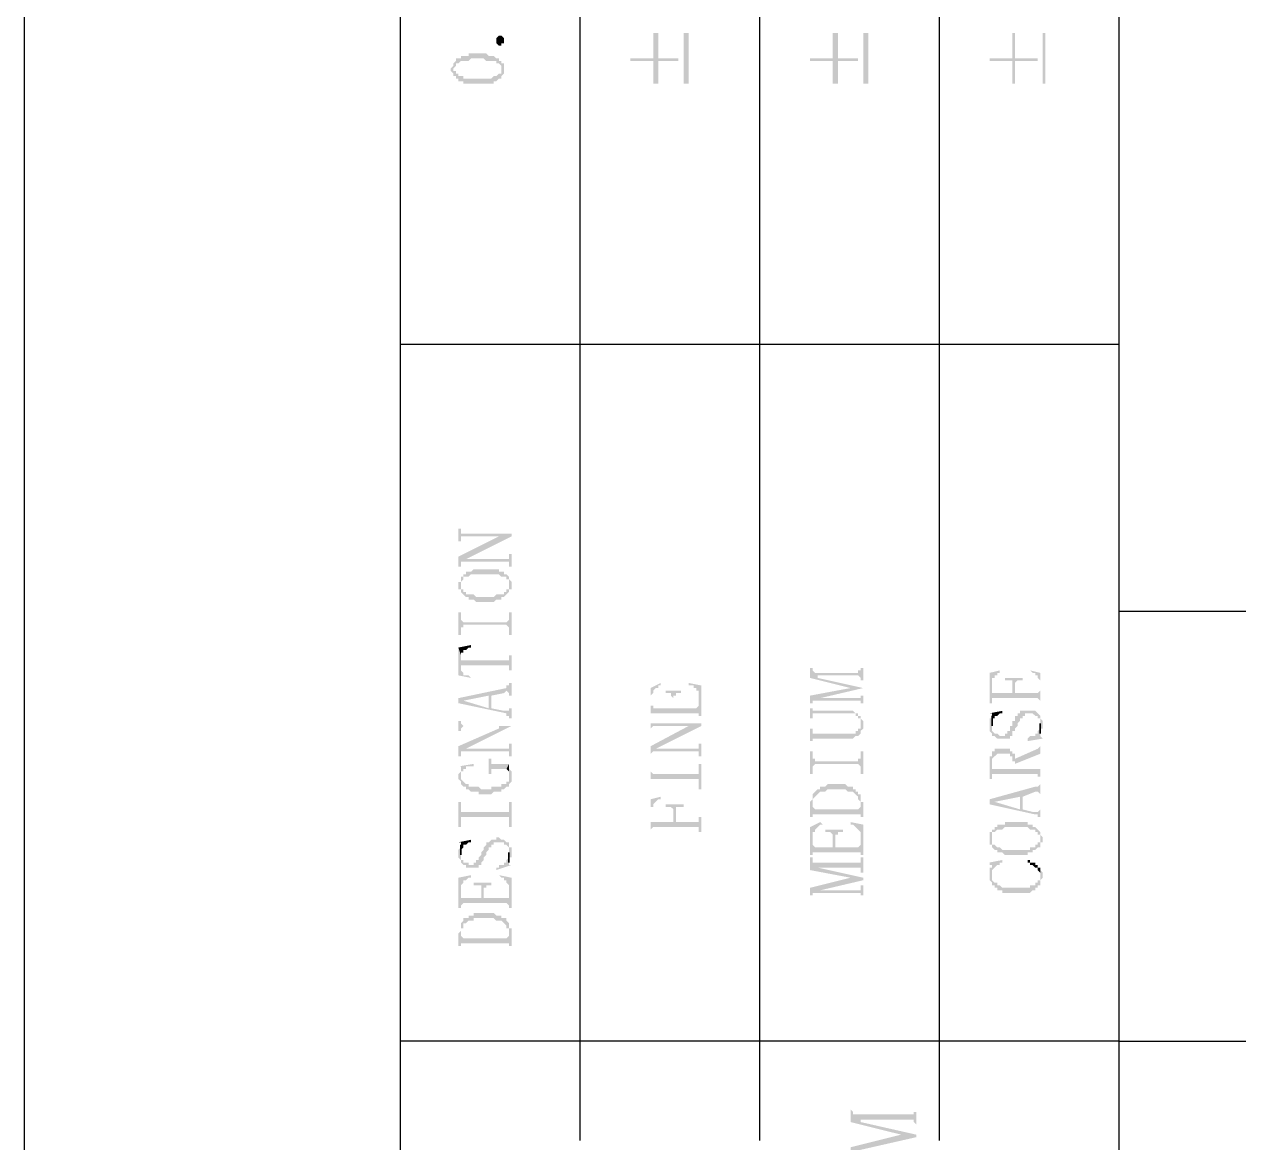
# Model space of a CAD drawing. Header units: millimetres. Extents: x 7018 to 13530, y 4187 to 5692.
# Drawn here: x 9367.76 to 9389.43, y 4550.47 to 4570.43 of the extents above; entities that cross this region are included whole.
import ezdxf

# ---------------------------------------------------------------- set-up
doc = ezdxf.new("R2010")
doc.units = ezdxf.units.MM

msp = doc.modelspace()

# ---------------------------------------------------------------- hatches: boundary and pattern name
at = {"transparency": 33554559}
for points in [[(9376.32, 4570.14), (9376.32, 4570.095), (9376.275, 4570.095), (9376.275, 4570.05), (9376.229, 4570.05), (9376.184, 4570.095), (9376.184, 4570.14), (9376.184, 4570.185), (9376.184, 4570.185), (9376.229, 4570.231), (9376.275, 4570.231), (9376.32, 4570.185), (9376.32, 4570.14)], [(9378.576, 4569.824), (9378.576, 4569.779), (9378.983, 4569.779), (9378.983, 4569.373), (9379.073, 4569.373), (9379.073, 4569.779), (9379.434, 4569.779), (9379.434, 4569.824), (9379.073, 4569.824), (9379.073, 4570.276), (9378.983, 4570.276), (9378.983, 4569.824)], [(9379.614, 4569.373), (9379.614, 4570.276), (9379.524, 4570.276), (9379.524, 4569.373)], [(9381.781, 4569.824), (9381.781, 4569.779), (9382.187, 4569.779), (9382.187, 4569.373), (9382.277, 4569.373), (9382.277, 4569.779), (9382.638, 4569.779), (9382.638, 4569.824), (9382.277, 4569.824), (9382.277, 4570.276), (9382.187, 4570.276), (9382.187, 4569.824)], [(9382.819, 4569.373), (9382.819, 4570.276), (9382.729, 4570.276), (9382.729, 4569.373)], [(9384.985, 4569.824), (9384.985, 4569.779), (9385.391, 4569.779), (9385.391, 4569.373), (9385.436, 4569.373), (9385.436, 4569.779), (9385.843, 4569.779), (9385.843, 4569.824), (9385.436, 4569.824), (9385.436, 4570.276), (9385.391, 4570.276), (9385.391, 4569.824)], [(9385.978, 4569.373), (9385.978, 4570.276), (9385.933, 4570.276), (9385.933, 4569.373)], [(9375.372, 4569.644), (9375.372, 4569.599), (9375.417, 4569.554), (9375.417, 4569.508), (9375.417, 4569.644), (9375.417, 4569.644), (9375.462, 4569.689), (9375.462, 4569.734), (9375.507, 4569.734), (9375.553, 4569.779), (9375.688, 4569.779), (9375.733, 4569.824), (9375.959, 4569.824), (9376.004, 4569.779), (9376.184, 4569.779), (9376.184, 4569.734), (9376.229, 4569.734), (9376.275, 4569.689), (9376.275, 4569.644), (9376.275, 4569.779), (9376.229, 4569.779), (9376.229, 4569.824), (9376.184, 4569.824), (9376.139, 4569.869), (9376.049, 4569.869), (9376.004, 4569.915), (9375.688, 4569.915), (9375.688, 4569.869), (9375.553, 4569.869), (9375.553, 4569.824), (9375.462, 4569.824), (9375.462, 4569.779), (9375.462, 4569.779), (9375.417, 4569.734), (9375.417, 4569.689), (9375.417, 4569.689)], [(9375.417, 4569.508), (9375.462, 4569.508), (9375.462, 4569.463), (9375.507, 4569.463), (9375.507, 4569.418), (9375.598, 4569.418), (9375.598, 4569.373), (9376.139, 4569.373), (9376.139, 4569.418), (9376.184, 4569.418), (9376.229, 4569.463), (9376.275, 4569.463), (9376.275, 4569.508), (9376.275, 4569.508), (9376.32, 4569.554), (9376.32, 4569.599), (9376.32, 4569.644), (9376.32, 4569.689), (9376.32, 4569.734), (9376.275, 4569.734), (9376.275, 4569.599), (9376.275, 4569.554), (9376.229, 4569.554), (9376.184, 4569.508), (9376.139, 4569.508), (9376.094, 4569.463), (9375.598, 4569.463), (9375.598, 4569.508), (9375.507, 4569.508), (9375.507, 4569.554), (9375.462, 4569.554), (9375.462, 4569.599), (9375.417, 4569.599), (9375.417, 4569.644)], [(9375.507, 4561.43), (9375.507, 4561.204), (9375.553, 4561.204), (9375.553, 4561.294), (9376.455, 4561.294), (9376.455, 4561.339), (9375.553, 4561.339), (9375.553, 4561.43)], [(9375.507, 4560.933), (9375.507, 4560.753), (9375.553, 4560.753), (9375.553, 4560.843), (9375.598, 4560.843), (9375.643, 4560.888), (9376.455, 4561.294), (9376.229, 4561.294)], [(9375.598, 4560.843), (9376.41, 4560.843), (9376.41, 4560.753), (9376.455, 4560.753), (9376.455, 4560.978), (9376.41, 4560.978), (9376.41, 4560.933), (9376.41, 4560.888), (9375.643, 4560.888)], [(9375.553, 4560.527), (9375.553, 4560.437), (9375.553, 4560.482), (9375.553, 4560.482), (9375.598, 4560.527), (9375.598, 4560.572), (9375.688, 4560.572), (9375.733, 4560.617), (9376.229, 4560.617), (9376.275, 4560.572), (9376.365, 4560.572), (9376.365, 4560.527), (9376.41, 4560.527), (9376.41, 4560.482), (9376.41, 4560.437), (9376.41, 4560.572), (9376.41, 4560.572), (9376.365, 4560.617), (9376.32, 4560.617), (9376.32, 4560.662), (9376.229, 4560.662), (9376.229, 4560.708), (9375.778, 4560.708), (9375.733, 4560.662), (9375.643, 4560.662), (9375.643, 4560.617), (9375.598, 4560.617), (9375.598, 4560.572), (9375.553, 4560.572)], [(9375.507, 4560.437), (9375.507, 4560.392), (9375.507, 4560.347), (9375.553, 4560.347), (9375.553, 4560.301), (9375.553, 4560.301), (9375.598, 4560.256), (9375.598, 4560.256), (9375.643, 4560.211), (9375.688, 4560.211), (9375.688, 4560.166), (9375.778, 4560.166), (9375.823, 4560.121), (9376.139, 4560.121), (9376.184, 4560.166), (9376.275, 4560.166), (9376.275, 4560.211), (9376.32, 4560.211), (9376.365, 4560.256), (9376.365, 4560.256), (9376.41, 4560.301), (9376.41, 4560.347), (9376.455, 4560.347), (9376.455, 4560.392), (9376.455, 4560.437), (9376.455, 4560.482), (9376.455, 4560.482), (9376.41, 4560.527), (9376.41, 4560.437), (9376.41, 4560.392), (9376.41, 4560.347), (9376.365, 4560.347), (9376.365, 4560.301), (9376.32, 4560.301), (9376.32, 4560.256), (9376.184, 4560.256), (9376.139, 4560.211), (9375.823, 4560.211), (9375.778, 4560.256), (9375.643, 4560.256), (9375.643, 4560.301), (9375.598, 4560.301), (9375.598, 4560.347), (9375.553, 4560.347), (9375.553, 4560.392), (9375.553, 4560.527), (9375.553, 4560.482), (9375.507, 4560.482)], [(9375.507, 4559.94), (9375.507, 4559.534), (9375.553, 4559.534), (9375.553, 4559.67), (9375.598, 4559.67), (9375.598, 4559.715), (9376.365, 4559.715), (9376.41, 4559.67), (9376.41, 4559.534), (9376.455, 4559.534), (9376.455, 4559.94), (9376.41, 4559.94), (9376.41, 4559.805), (9376.41, 4559.805), (9376.365, 4559.76), (9375.598, 4559.76), (9375.553, 4559.805), (9375.553, 4559.94)], [(9375.507, 4559.309), (9375.553, 4559.173), (9375.553, 4559.218), (9375.598, 4559.218), (9375.598, 4559.263), (9375.643, 4559.263), (9375.688, 4559.309), (9375.733, 4559.309), (9375.733, 4559.354)], [(9375.507, 4559.309), (9375.507, 4558.812), (9375.733, 4558.767), (9375.733, 4558.767), (9375.688, 4558.812), (9375.598, 4558.812), (9375.598, 4558.857), (9375.598, 4558.857), (9375.553, 4558.902), (9375.553, 4559.173)], [(9375.553, 4559.173), (9375.553, 4558.947), (9375.553, 4558.993), (9376.41, 4558.993), (9376.41, 4558.902), (9376.455, 4558.902), (9376.455, 4559.173), (9376.41, 4559.173), (9376.41, 4559.128), (9376.41, 4559.083), (9375.553, 4559.083), (9375.553, 4559.128)], [(9381.781, 4558.947), (9381.781, 4558.767), (9382.503, 4558.586), (9382.729, 4558.586), (9381.916, 4558.767), (9381.916, 4558.812), (9381.871, 4558.857), (9381.871, 4558.857), (9381.826, 4558.902), (9381.826, 4558.947), (9381.826, 4558.947)], [(9381.871, 4558.857), (9381.916, 4558.812), (9382.638, 4558.812), (9382.683, 4558.767), (9382.683, 4558.722), (9382.729, 4558.722), (9382.729, 4558.947), (9382.683, 4558.947), (9382.683, 4558.902), (9382.638, 4558.902), (9382.638, 4558.857)], [(9384.985, 4558.857), (9384.985, 4558.316), (9385.03, 4558.316), (9385.03, 4558.677), (9385.03, 4558.722), (9385.03, 4558.767), (9385.075, 4558.767), (9385.075, 4558.812), (9385.121, 4558.812), (9385.121, 4558.857), (9385.166, 4558.857), (9385.166, 4558.902)], [(9385.707, 4558.902), (9385.707, 4558.902), (9385.752, 4558.857), (9385.798, 4558.857), (9385.798, 4558.812), (9385.843, 4558.812), (9385.843, 4558.767), (9385.843, 4558.767), (9385.888, 4558.722), (9385.888, 4558.677), (9385.888, 4558.316), (9385.888, 4558.857)], [(9375.507, 4558.406), (9375.507, 4558.316), (9375.598, 4558.361), (9376.049, 4558.451), (9376.049, 4558.225), (9376.094, 4558.451), (9376.32, 4558.496), (9376.32, 4558.496), (9376.365, 4558.541), (9376.41, 4558.496), (9376.41, 4558.451), (9376.455, 4558.451), (9376.455, 4558.677), (9376.41, 4558.677), (9376.41, 4558.632), (9376.365, 4558.632), (9376.365, 4558.586)], [(9378.937, 4558.586), (9378.937, 4558.09), (9378.937, 4558.451), (9378.937, 4558.451), (9378.983, 4558.496), (9378.983, 4558.541), (9378.983, 4558.541), (9379.028, 4558.586), (9379.073, 4558.586), (9379.073, 4558.632), (9379.118, 4558.632), (9379.118, 4558.677)], [(9379.614, 4558.632), (9379.705, 4558.632), (9379.705, 4558.586), (9379.75, 4558.586), (9379.75, 4558.541), (9379.795, 4558.541), (9379.795, 4558.496), (9379.795, 4558.09), (9379.84, 4558.09), (9379.84, 4558.632), (9379.614, 4558.677)], [(9385.03, 4558.361), (9385.03, 4558.406), (9385.843, 4558.406), (9385.888, 4558.361), (9385.888, 4558.541), (9385.888, 4558.541), (9385.843, 4558.496), (9385.436, 4558.496), (9385.436, 4558.632), (9385.391, 4558.496), (9385.03, 4558.496), (9385.03, 4558.677)], [(9385.256, 4558.767), (9385.256, 4558.722), (9385.391, 4558.722), (9385.391, 4558.677), (9385.391, 4558.496), (9385.436, 4558.632), (9385.436, 4558.677), (9385.436, 4558.677), (9385.482, 4558.722), (9385.572, 4558.722), (9385.572, 4558.767)], [(9379.208, 4558.541), (9379.208, 4558.496), (9379.298, 4558.496), (9379.298, 4558.451), (9379.298, 4558.451), (9379.344, 4558.406), (9379.344, 4558.225), (9379.344, 4558.406), (9379.344, 4558.451), (9379.389, 4558.451), (9379.389, 4558.496), (9379.479, 4558.496), (9379.479, 4558.541)], [(9381.781, 4558.451), (9381.781, 4558.316), (9381.826, 4558.316), (9381.826, 4558.361), (9381.871, 4558.361), (9381.961, 4558.406), (9382.729, 4558.586), (9382.503, 4558.586)], [(9375.507, 4558.316), (9376.365, 4558.135), (9376.365, 4558.09), (9376.41, 4558.09), (9376.41, 4558.045), (9376.455, 4558.045), (9376.455, 4558.225), (9376.41, 4558.225), (9376.41, 4558.18), (9376.32, 4558.18), (9376.094, 4558.225), (9376.094, 4558.451), (9376.049, 4558.225), (9375.598, 4558.361), (9375.598, 4558.361)], [(9378.937, 4558.09), (9378.937, 4558.135), (9379.795, 4558.135), (9379.795, 4558.27), (9379.795, 4558.27), (9379.75, 4558.225), (9379.344, 4558.225), (9379.344, 4558.406), (9379.344, 4558.225), (9378.983, 4558.225), (9378.983, 4558.27), (9378.937, 4558.27), (9378.937, 4558.451)], [(9381.871, 4558.361), (9382.683, 4558.361), (9382.683, 4558.316), (9382.729, 4558.316), (9382.729, 4558.451), (9382.683, 4558.451), (9382.683, 4558.406), (9381.961, 4558.406)], [(9378.937, 4558.045), (9378.937, 4557.819), (9378.937, 4557.864), (9378.937, 4557.864), (9378.983, 4557.909), (9379.84, 4557.909), (9379.84, 4557.955), (9378.937, 4557.955)], [(9381.781, 4558.225), (9381.781, 4558.045), (9381.826, 4558.045), (9381.826, 4558.09), (9381.826, 4558.135), (9382.593, 4558.135), (9382.593, 4558.09), (9382.638, 4558.09), (9382.638, 4558.045), (9382.683, 4558.045), (9382.683, 4557.955), (9382.683, 4558.09), (9382.638, 4558.09), (9382.638, 4558.135), (9382.593, 4558.135), (9382.548, 4558.18), (9381.826, 4558.18), (9381.826, 4558.225), (9381.826, 4558.225)], [(9381.781, 4557.864), (9381.781, 4557.639), (9381.826, 4557.639), (9381.826, 4557.684), (9382.548, 4557.684), (9382.593, 4557.729), (9382.638, 4557.729), (9382.683, 4557.774), (9382.683, 4557.819), (9382.683, 4557.819), (9382.729, 4557.864), (9382.729, 4557.955), (9382.729, 4558), (9382.729, 4558), (9382.683, 4558.045), (9382.683, 4557.909), (9382.683, 4557.864), (9382.638, 4557.864), (9382.638, 4557.819), (9382.593, 4557.819), (9382.593, 4557.774), (9381.826, 4557.774), (9381.826, 4557.819), (9381.826, 4557.864)], [(9384.985, 4557.909), (9384.985, 4557.819), (9384.985, 4557.819), (9385.03, 4557.774), (9385.03, 4557.729), (9385.075, 4557.729), (9385.121, 4557.684), (9385.346, 4557.684), (9385.346, 4557.729), (9385.391, 4557.729), (9385.391, 4557.774), (9385.391, 4557.819), (9385.436, 4557.819), (9385.436, 4557.864), (9385.436, 4557.864), (9385.482, 4557.909), (9385.482, 4557.955), (9385.482, 4557.955), (9385.527, 4558), (9385.527, 4558.045), (9385.572, 4558.045), (9385.572, 4558.09), (9385.617, 4558.09), (9385.617, 4558.135), (9385.752, 4558.135), (9385.798, 4558.09), (9385.843, 4558.09), (9385.843, 4558.045), (9385.888, 4558.045), (9385.888, 4557.955), (9385.888, 4557.819), (9385.888, 4557.864), (9385.933, 4557.864), (9385.933, 4557.955), (9385.933, 4558), (9385.888, 4558.045), (9385.888, 4558.09), (9385.888, 4558.09), (9385.843, 4558.135), (9385.843, 4558.135), (9385.798, 4558.18), (9385.527, 4558.18), (9385.527, 4558.135), (9385.482, 4558.135), (9385.482, 4558.09), (9385.436, 4558.09), (9385.436, 4558), (9385.391, 4558), (9385.391, 4557.909), (9385.346, 4557.909), (9385.346, 4557.819), (9385.301, 4557.819), (9385.301, 4557.774), (9385.256, 4557.774), (9385.256, 4557.729), (9385.166, 4557.729), (9385.121, 4557.774), (9385.075, 4557.774), (9385.03, 4557.819), (9385.03, 4557.864), (9385.03, 4558.045), (9384.985, 4558.045), (9384.985, 4558), (9384.985, 4557.955)], [(9384.985, 4558.135), (9385.03, 4558.135), (9385.03, 4557.955), (9385.03, 4558.045), (9385.075, 4558.045), (9385.075, 4558.09), (9385.121, 4558.09), (9385.166, 4558.135), (9385.211, 4558.135), (9385.211, 4558.18)], [(9375.507, 4558), (9375.507, 4557.819), (9375.553, 4557.819), (9375.553, 4557.864), (9375.553, 4557.864), (9375.598, 4557.909), (9376.229, 4557.909), (9376.229, 4557.864), (9376.455, 4557.909), (9375.598, 4557.909), (9375.553, 4557.955), (9375.553, 4558)], [(9375.507, 4557.548), (9375.507, 4557.368), (9375.553, 4557.368), (9375.553, 4557.413), (9375.553, 4557.458), (9375.598, 4557.458), (9375.643, 4557.503), (9376.455, 4557.909), (9376.229, 4557.864)], [(9378.937, 4557.548), (9378.937, 4557.368), (9378.937, 4557.413), (9378.937, 4557.413), (9378.983, 4557.458), (9378.983, 4557.458), (9379.028, 4557.503), (9379.84, 4557.909), (9379.614, 4557.909)], [(9385.662, 4557.684), (9385.662, 4557.639), (9385.933, 4557.684), (9385.888, 4557.729), (9385.888, 4557.909), (9385.888, 4557.864), (9385.843, 4557.819), (9385.843, 4557.774), (9385.798, 4557.774), (9385.798, 4557.729), (9385.707, 4557.729)], [(9375.598, 4557.458), (9376.41, 4557.458), (9376.41, 4557.413), (9376.41, 4557.368), (9376.455, 4557.368), (9376.455, 4557.594), (9376.41, 4557.594), (9376.41, 4557.503), (9375.643, 4557.503)], [(9378.983, 4557.458), (9379.795, 4557.458), (9379.795, 4557.368), (9379.84, 4557.368), (9379.84, 4557.594), (9379.795, 4557.594), (9379.795, 4557.548), (9379.795, 4557.503), (9379.028, 4557.503)], [(9385.436, 4557.323), (9385.436, 4557.232), (9385.888, 4557.413), (9385.888, 4557.594), (9385.888, 4557.548), (9385.888, 4557.548), (9385.843, 4557.503), (9385.843, 4557.503)], [(9381.781, 4557.458), (9381.781, 4557.052), (9381.826, 4557.052), (9381.826, 4557.187), (9381.826, 4557.187), (9381.871, 4557.232), (9382.638, 4557.232), (9382.683, 4557.187), (9382.683, 4557.052), (9382.729, 4557.052), (9382.729, 4557.458), (9382.683, 4557.458), (9382.683, 4557.323), (9382.638, 4557.323), (9382.638, 4557.278), (9381.871, 4557.278), (9381.871, 4557.323), (9381.826, 4557.323), (9381.826, 4557.458)], [(9384.985, 4557.278), (9384.985, 4556.962), (9385.03, 4556.962), (9385.03, 4557.278), (9385.03, 4557.323), (9385.03, 4557.323), (9385.075, 4557.368), (9385.075, 4557.368), (9385.121, 4557.413), (9385.346, 4557.413), (9385.346, 4557.368), (9385.391, 4557.368), (9385.391, 4557.323), (9385.391, 4557.278), (9385.436, 4557.278), (9385.436, 4557.142), (9385.436, 4557.413), (9385.391, 4557.413), (9385.391, 4557.458), (9385.346, 4557.458), (9385.346, 4557.503), (9385.075, 4557.503), (9385.075, 4557.458), (9385.03, 4557.458), (9385.03, 4557.413), (9385.03, 4557.368), (9384.985, 4557.368)], [(9385.03, 4557.007), (9385.03, 4557.052), (9385.843, 4557.052), (9385.843, 4557.007), (9385.888, 4557.007), (9385.888, 4556.962), (9385.888, 4557.187), (9385.888, 4557.142), (9385.436, 4557.142), (9385.436, 4557.323), (9385.436, 4557.413), (9385.436, 4557.142), (9385.03, 4557.142), (9385.03, 4557.232)], [(9375.507, 4557.187), (9375.553, 4557.187), (9375.553, 4557.007), (9375.553, 4557.052), (9375.553, 4557.097), (9375.598, 4557.097), (9375.598, 4557.142), (9375.643, 4557.142), (9375.643, 4557.187), (9375.778, 4557.187), (9375.778, 4557.232)], [(9376.049, 4557.323), (9376.049, 4557.052), (9376.094, 4557.052), (9376.094, 4557.097), (9376.094, 4557.142), (9376.365, 4557.142), (9376.41, 4557.232), (9376.094, 4557.232), (9376.094, 4557.278), (9376.094, 4557.323)], [(9376.365, 4557.142), (9376.41, 4557.097), (9376.41, 4557.052), (9376.41, 4557.007), (9376.41, 4557.142), (9376.41, 4557.232)], [(9378.937, 4557.232), (9378.937, 4556.781), (9378.937, 4556.962), (9379.795, 4556.962), (9379.795, 4556.781), (9379.84, 4556.781), (9379.84, 4557.232), (9379.795, 4557.232), (9379.795, 4557.097), (9379.795, 4557.052), (9378.983, 4557.052), (9378.937, 4557.097)], [(9375.507, 4557.007), (9375.507, 4556.962), (9375.507, 4556.962), (9375.553, 4556.917), (9375.553, 4556.871), (9375.553, 4556.871), (9375.598, 4556.826), (9375.643, 4556.826), (9375.643, 4556.781), (9375.688, 4556.781), (9375.733, 4556.736), (9375.868, 4556.736), (9375.868, 4556.691), (9376.094, 4556.691), (9376.139, 4556.736), (9376.275, 4556.736), (9376.275, 4556.781), (9376.32, 4556.781), (9376.365, 4556.826), (9376.41, 4556.826), (9376.41, 4556.871), (9376.41, 4556.871), (9376.455, 4556.917), (9376.455, 4556.962), (9376.455, 4557.052), (9376.455, 4557.097), (9376.455, 4557.097), (9376.41, 4557.142), (9376.41, 4557.007), (9376.41, 4556.962), (9376.41, 4556.917), (9376.365, 4556.917), (9376.365, 4556.871), (9376.275, 4556.871), (9376.275, 4556.826), (9376.094, 4556.826), (9376.094, 4556.781), (9375.914, 4556.781), (9375.868, 4556.826), (9375.688, 4556.826), (9375.688, 4556.871), (9375.643, 4556.871), (9375.598, 4556.917), (9375.598, 4556.917), (9375.553, 4556.962), (9375.553, 4557.007), (9375.553, 4557.142), (9375.553, 4557.097), (9375.507, 4557.052), (9375.507, 4557.052)], [(9381.781, 4556.51), (9381.781, 4556.285), (9381.826, 4556.285), (9381.826, 4556.51), (9381.826, 4556.555), (9381.826, 4556.601), (9381.871, 4556.646), (9381.871, 4556.646), (9381.916, 4556.691), (9381.916, 4556.691), (9381.961, 4556.736), (9382.052, 4556.736), (9382.097, 4556.781), (9382.413, 4556.781), (9382.458, 4556.736), (9382.548, 4556.736), (9382.593, 4556.691), (9382.593, 4556.691), (9382.638, 4556.646), (9382.638, 4556.601), (9382.638, 4556.601), (9382.683, 4556.555), (9382.683, 4556.51), (9382.683, 4556.285), (9382.729, 4556.285), (9382.729, 4556.51), (9382.729, 4556.555), (9382.683, 4556.555), (9382.683, 4556.646), (9382.683, 4556.691), (9382.638, 4556.691), (9382.638, 4556.736), (9382.593, 4556.736), (9382.593, 4556.781), (9382.548, 4556.781), (9382.548, 4556.826), (9382.458, 4556.826), (9382.413, 4556.871), (9382.097, 4556.871), (9382.052, 4556.826), (9381.961, 4556.826), (9381.961, 4556.781), (9381.916, 4556.781), (9381.871, 4556.736), (9381.871, 4556.736), (9381.826, 4556.691), (9381.826, 4556.601), (9381.826, 4556.601), (9381.781, 4556.555), (9381.781, 4556.555)], [(9384.985, 4556.601), (9384.985, 4556.51), (9385.075, 4556.555), (9385.527, 4556.646), (9385.527, 4556.42), (9385.572, 4556.646), (9385.798, 4556.736), (9385.843, 4556.736), (9385.888, 4556.691), (9385.888, 4556.646), (9385.888, 4556.871), (9385.888, 4556.871), (9385.843, 4556.826), (9385.798, 4556.826)], [(9375.507, 4556.555), (9375.507, 4556.104), (9375.553, 4556.104), (9375.553, 4556.24), (9375.553, 4556.285), (9376.41, 4556.285), (9376.41, 4556.104), (9376.455, 4556.104), (9376.455, 4556.555), (9376.41, 4556.555), (9376.41, 4556.42), (9376.41, 4556.375), (9375.553, 4556.375), (9375.553, 4556.555)], [(9378.937, 4556.601), (9378.937, 4556.014), (9378.937, 4556.375), (9378.937, 4556.465), (9378.983, 4556.465), (9378.983, 4556.51), (9378.983, 4556.51), (9379.028, 4556.555), (9379.028, 4556.555), (9379.073, 4556.601), (9379.118, 4556.601), (9379.118, 4556.646)], [(9379.208, 4556.51), (9379.208, 4556.465), (9379.298, 4556.465), (9379.344, 4556.42), (9379.344, 4556.194), (9379.389, 4556.375), (9379.389, 4556.42), (9379.389, 4556.465), (9379.524, 4556.465), (9379.524, 4556.51)], [(9381.826, 4556.285), (9381.826, 4556.33), (9382.683, 4556.33), (9382.683, 4556.285), (9382.683, 4556.51), (9382.683, 4556.465), (9382.683, 4556.465), (9382.638, 4556.42), (9381.871, 4556.42), (9381.826, 4556.465), (9381.826, 4556.51)], [(9384.985, 4556.51), (9385.798, 4556.33), (9385.843, 4556.33), (9385.843, 4556.285), (9385.888, 4556.285), (9385.888, 4556.24), (9385.888, 4556.42), (9385.888, 4556.42), (9385.843, 4556.375), (9385.752, 4556.375), (9385.572, 4556.42), (9385.572, 4556.646), (9385.527, 4556.42), (9385.075, 4556.555), (9385.075, 4556.555)], [(9378.937, 4556.059), (9378.937, 4556.059), (9378.983, 4556.104), (9379.795, 4556.104), (9379.795, 4556.014), (9379.84, 4556.014), (9379.84, 4556.285), (9379.795, 4556.285), (9379.795, 4556.24), (9379.795, 4556.194), (9379.389, 4556.194), (9379.389, 4556.375), (9379.344, 4556.194), (9378.937, 4556.194), (9378.937, 4556.375)], [(9381.781, 4556.104), (9381.781, 4555.608), (9381.826, 4555.608), (9381.826, 4555.969), (9381.826, 4556.014), (9381.871, 4556.014), (9381.871, 4556.059), (9381.871, 4556.059), (9381.916, 4556.104), (9381.916, 4556.104), (9381.961, 4556.149), (9382.006, 4556.149), (9381.961, 4556.194)], [(9382.503, 4556.149), (9382.548, 4556.149), (9382.593, 4556.104), (9382.593, 4556.104), (9382.638, 4556.059), (9382.638, 4556.059), (9382.683, 4556.014), (9382.683, 4555.608), (9382.729, 4555.608), (9382.729, 4556.149), (9382.503, 4556.194)], [(9385.03, 4556.014), (9385.03, 4555.878), (9385.03, 4555.969), (9385.03, 4556.014), (9385.075, 4556.014), (9385.121, 4556.059), (9385.211, 4556.059), (9385.256, 4556.104), (9385.662, 4556.104), (9385.707, 4556.059), (9385.798, 4556.059), (9385.798, 4556.014), (9385.843, 4556.014), (9385.843, 4555.969), (9385.888, 4555.969), (9385.888, 4555.924), (9385.888, 4555.878), (9385.888, 4556.014), (9385.888, 4556.014), (9385.843, 4556.059), (9385.843, 4556.059), (9385.798, 4556.104), (9385.752, 4556.104), (9385.752, 4556.149), (9385.662, 4556.149), (9385.662, 4556.194), (9385.256, 4556.194), (9385.256, 4556.149), (9385.121, 4556.149), (9385.121, 4556.104), (9385.075, 4556.104), (9385.075, 4556.059), (9385.03, 4556.059)], [(9375.507, 4555.608), (9375.507, 4555.563), (9375.507, 4555.563), (9375.553, 4555.517), (9375.553, 4555.472), (9375.553, 4555.472), (9375.598, 4555.427), (9375.643, 4555.427), (9375.643, 4555.382), (9375.868, 4555.382), (9375.868, 4555.427), (9375.914, 4555.427), (9375.914, 4555.472), (9375.914, 4555.472), (9375.959, 4555.517), (9375.959, 4555.563), (9376.004, 4555.608), (9376.004, 4555.653), (9376.049, 4555.698), (9376.049, 4555.743), (9376.094, 4555.743), (9376.094, 4555.788), (9376.139, 4555.788), (9376.139, 4555.833), (9376.32, 4555.833), (9376.32, 4555.788), (9376.365, 4555.788), (9376.41, 4555.743), (9376.41, 4555.698), (9376.41, 4555.517), (9376.41, 4555.563), (9376.455, 4555.563), (9376.455, 4555.608), (9376.455, 4555.653), (9376.455, 4555.698), (9376.455, 4555.743), (9376.41, 4555.743), (9376.41, 4555.788), (9376.41, 4555.833), (9376.365, 4555.833), (9376.32, 4555.878), (9376.275, 4555.878), (9376.229, 4555.924), (9376.184, 4555.924), (9376.184, 4555.878), (9376.094, 4555.878), (9376.049, 4555.833), (9376.004, 4555.833), (9376.004, 4555.788), (9376.004, 4555.788), (9375.959, 4555.743), (9375.959, 4555.698), (9375.914, 4555.653), (9375.914, 4555.608), (9375.868, 4555.563), (9375.868, 4555.517), (9375.823, 4555.517), (9375.823, 4555.472), (9375.778, 4555.472), (9375.778, 4555.427), (9375.688, 4555.427), (9375.688, 4555.472), (9375.598, 4555.472), (9375.598, 4555.517), (9375.553, 4555.517), (9375.553, 4555.608), (9375.553, 4555.743), (9375.553, 4555.743), (9375.507, 4555.698), (9375.507, 4555.653)], [(9375.507, 4555.833), (9375.553, 4555.833), (9375.553, 4555.698), (9375.553, 4555.698), (9375.598, 4555.743), (9375.598, 4555.788), (9375.643, 4555.788), (9375.688, 4555.833), (9375.733, 4555.833), (9375.733, 4555.878)], [(9381.826, 4555.608), (9381.826, 4555.653), (9382.683, 4555.653), (9382.683, 4555.608), (9382.683, 4555.788), (9382.683, 4555.788), (9382.638, 4555.743), (9382.232, 4555.743), (9382.232, 4555.924), (9382.187, 4555.743), (9381.871, 4555.743), (9381.826, 4555.788), (9381.826, 4555.969)], [(9382.052, 4556.059), (9382.052, 4556.014), (9382.142, 4556.014), (9382.187, 4555.969), (9382.187, 4555.924), (9382.187, 4555.743), (9382.232, 4555.924), (9382.232, 4555.969), (9382.277, 4555.969), (9382.277, 4556.014), (9382.367, 4556.014), (9382.367, 4556.059)], [(9384.985, 4555.878), (9384.985, 4555.833), (9384.985, 4555.788), (9385.03, 4555.788), (9385.03, 4555.743), (9385.03, 4555.743), (9385.075, 4555.698), (9385.121, 4555.698), (9385.121, 4555.653), (9385.211, 4555.653), (9385.256, 4555.608), (9385.662, 4555.608), (9385.662, 4555.653), (9385.752, 4555.653), (9385.752, 4555.698), (9385.798, 4555.698), (9385.843, 4555.743), (9385.888, 4555.743), (9385.888, 4555.788), (9385.888, 4555.833), (9385.933, 4555.833), (9385.933, 4555.878), (9385.933, 4555.924), (9385.933, 4555.924), (9385.888, 4555.969), (9385.888, 4556.014), (9385.888, 4555.878), (9385.888, 4555.833), (9385.843, 4555.833), (9385.843, 4555.788), (9385.798, 4555.788), (9385.798, 4555.743), (9385.707, 4555.743), (9385.707, 4555.698), (9385.211, 4555.698), (9385.166, 4555.743), (9385.121, 4555.743), (9385.075, 4555.788), (9385.03, 4555.788), (9385.03, 4555.833), (9385.03, 4555.878), (9385.03, 4556.014), (9384.985, 4556.014), (9384.985, 4555.969), (9384.985, 4555.924)], [(9376.184, 4555.382), (9376.184, 4555.337), (9376.455, 4555.427), (9376.41, 4555.427), (9376.41, 4555.608), (9376.41, 4555.563), (9376.41, 4555.563), (9376.365, 4555.517), (9376.365, 4555.472), (9376.32, 4555.472), (9376.32, 4555.427), (9376.229, 4555.427), (9376.229, 4555.382)], [(9381.781, 4555.563), (9381.781, 4555.337), (9382.503, 4555.201), (9382.503, 4555.201), (9382.729, 4555.156), (9382.729, 4555.201), (9381.916, 4555.382), (9381.916, 4555.382), (9381.871, 4555.472), (9381.826, 4555.472), (9381.826, 4555.563)], [(9381.871, 4555.472), (9381.916, 4555.382), (9382.683, 4555.382), (9382.683, 4555.292), (9382.729, 4555.292), (9382.729, 4555.563), (9382.683, 4555.563), (9382.683, 4555.517), (9382.683, 4555.472), (9382.638, 4555.472)], [(9384.985, 4555.472), (9384.985, 4555.427), (9385.03, 4555.427), (9385.03, 4555.111), (9385.03, 4555.247), (9385.03, 4555.337), (9385.03, 4555.337), (9385.075, 4555.382), (9385.075, 4555.382), (9385.121, 4555.427), (9385.166, 4555.427), (9385.166, 4555.472), (9385.211, 4555.472), (9385.211, 4555.517)], [(9385.662, 4555.472), (9385.707, 4555.472), (9385.707, 4555.427), (9385.752, 4555.427), (9385.798, 4555.382), (9385.843, 4555.382), (9385.843, 4555.337), (9385.843, 4555.337), (9385.888, 4555.292), (9385.888, 4555.247), (9385.888, 4555.382), (9385.843, 4555.382), (9385.843, 4555.427), (9385.798, 4555.427), (9385.798, 4555.472), (9385.707, 4555.472), (9385.707, 4555.517), (9385.662, 4555.517)], [(9375.507, 4555.201), (9375.507, 4554.66), (9375.553, 4554.66), (9375.553, 4555.021), (9375.553, 4555.066), (9375.553, 4555.066), (9375.598, 4555.111), (9375.598, 4555.156), (9375.643, 4555.156), (9375.688, 4555.201), (9375.733, 4555.201), (9375.733, 4555.247)], [(9376.229, 4555.247), (9376.229, 4555.247), (9376.275, 4555.201), (9376.32, 4555.201), (9376.32, 4555.156), (9376.365, 4555.156), (9376.365, 4555.111), (9376.41, 4555.066), (9376.41, 4555.021), (9376.41, 4554.66), (9376.455, 4554.66), (9376.455, 4555.201)], [(9384.985, 4555.247), (9384.985, 4555.201), (9384.985, 4555.156), (9384.985, 4555.156), (9385.03, 4555.111), (9385.03, 4555.382), (9384.985, 4555.382), (9384.985, 4555.292), (9384.985, 4555.292)], [(9385.03, 4555.111), (9385.03, 4555.066), (9385.075, 4555.066), (9385.075, 4555.021), (9385.121, 4555.021), (9385.121, 4554.976), (9385.211, 4554.976), (9385.211, 4554.931), (9385.707, 4554.931), (9385.752, 4554.976), (9385.798, 4554.976), (9385.798, 4555.021), (9385.843, 4555.021), (9385.843, 4555.066), (9385.888, 4555.066), (9385.888, 4555.111), (9385.888, 4555.156), (9385.933, 4555.201), (9385.933, 4555.247), (9385.933, 4555.292), (9385.888, 4555.337), (9385.888, 4555.382), (9385.888, 4555.201), (9385.888, 4555.156), (9385.843, 4555.156), (9385.843, 4555.111), (9385.798, 4555.111), (9385.798, 4555.066), (9385.707, 4555.066), (9385.707, 4555.021), (9385.211, 4555.021), (9385.166, 4555.066), (9385.121, 4555.066), (9385.121, 4555.111), (9385.075, 4555.111), (9385.03, 4555.156), (9385.03, 4555.201), (9385.03, 4555.247)], [(9375.553, 4554.705), (9375.553, 4554.705), (9375.598, 4554.75), (9376.365, 4554.75), (9376.41, 4554.705), (9376.41, 4554.886), (9376.41, 4554.84), (9375.959, 4554.84), (9375.959, 4554.976), (9375.914, 4554.84), (9375.553, 4554.84), (9375.553, 4555.021)], [(9375.778, 4555.111), (9375.778, 4555.066), (9375.914, 4555.066), (9375.914, 4555.021), (9375.914, 4554.84), (9375.959, 4554.976), (9375.959, 4555.021), (9376.004, 4555.021), (9376.004, 4555.066), (9376.094, 4555.066), (9376.094, 4555.111)], [(9381.781, 4555.021), (9381.781, 4554.886), (9381.826, 4554.886), (9381.826, 4554.931), (9381.871, 4554.931), (9381.961, 4554.976), (9382.729, 4555.156), (9382.503, 4555.201)], [(9381.871, 4554.931), (9382.683, 4554.931), (9382.683, 4554.886), (9382.729, 4554.886), (9382.729, 4555.066), (9382.683, 4555.066), (9382.683, 4555.021), (9382.683, 4554.976), (9381.961, 4554.976)], [(9375.507, 4554.209), (9375.507, 4553.983), (9375.553, 4553.983), (9375.553, 4554.209), (9375.553, 4554.299), (9375.598, 4554.299), (9375.598, 4554.344), (9375.598, 4554.389), (9375.643, 4554.389), (9375.688, 4554.434), (9375.778, 4554.434), (9375.778, 4554.479), (9376.139, 4554.479), (9376.184, 4554.434), (9376.275, 4554.434), (9376.32, 4554.389), (9376.32, 4554.389), (9376.365, 4554.344), (9376.365, 4554.299), (9376.41, 4554.299), (9376.41, 4554.254), (9376.41, 4554.209), (9376.41, 4553.983), (9376.455, 4553.983), (9376.455, 4554.209), (9376.455, 4554.299), (9376.41, 4554.299), (9376.41, 4554.344), (9376.41, 4554.389), (9376.41, 4554.389), (9376.365, 4554.434), (9376.365, 4554.479), (9376.275, 4554.479), (9376.275, 4554.525), (9376.184, 4554.525), (9376.139, 4554.57), (9375.778, 4554.57), (9375.778, 4554.525), (9375.688, 4554.525), (9375.688, 4554.479), (9375.598, 4554.479), (9375.598, 4554.434), (9375.598, 4554.434), (9375.553, 4554.389), (9375.553, 4554.344), (9375.553, 4554.254), (9375.553, 4554.254)], [(9375.553, 4553.983), (9375.553, 4554.028), (9376.41, 4554.028), (9376.41, 4553.983), (9376.41, 4554.209), (9376.41, 4554.163), (9376.41, 4554.163), (9376.365, 4554.118), (9375.598, 4554.118), (9375.553, 4554.163), (9375.553, 4554.209)], [(9382.503, 4551.066), (9382.503, 4550.84), (9383.406, 4550.615), (9383.406, 4550.615), (9383.676, 4550.57), (9383.676, 4550.615), (9382.683, 4550.84), (9382.683, 4550.885), (9382.593, 4550.976), (9382.548, 4550.976), (9382.548, 4551.021), (9382.548, 4551.021), (9382.503, 4551.066)], [(9382.593, 4550.976), (9382.683, 4550.885), (9383.631, 4550.885), (9383.631, 4550.84), (9383.631, 4550.84), (9383.676, 4550.795), (9383.676, 4550.75), (9383.676, 4551.066), (9383.676, 4551.021), (9383.631, 4551.021), (9383.631, 4550.976), (9383.586, 4550.976)], [(9382.503, 4550.389), (9382.503, 4550.208), (9382.503, 4550.254), (9382.548, 4550.254), (9382.548, 4550.299), (9382.593, 4550.299), (9382.683, 4550.344), (9383.676, 4550.57), (9383.406, 4550.615)]]:
    msp.add_hatch(color=256, dxfattribs=at).paths.add_polyline_path(points)

# ---------------------------------------------------------------- linework, layer by layer
msp.add_line((9374.469, 4815.918), (9374.469, 4529.177))
for points in [[(9787.763, 4524.918), (9787.763, 4821.918), (9367.763, 4821.918), (9367.763, 4524.918)], [(9385.03, 4558.045), (9385.03, 4557.909), (9385.03, 4557.955), (9385.03, 4558.09), (9385.03, 4558.09)], [(9385.888, 4557.909), (9385.888, 4557.774), (9385.888, 4557.955)], [(9375.553, 4555.743), (9375.553, 4555.608), (9375.553, 4555.788), (9375.553, 4555.788)], [(9376.41, 4555.608), (9376.41, 4555.472), (9376.41, 4555.653)]]:
    msp.add_lwpolyline(points, close=True)
for points in [[(9387.287, 4815.918), (9387.287, 4529.177)], [(9377.674, 4643.525), (9377.674, 4550.508)], [(9380.878, 4643.525), (9380.878, 4550.508)], [(9384.082, 4643.525), (9384.082, 4550.508)], [(9374.469, 4564.724), (9387.287, 4564.724)], [(9387.287, 4559.957), (9783.725, 4559.957)], [(9387.287, 4552.285), (9374.469, 4552.285)], [(9387.287, 4552.285), (9683.417, 4552.285)]]:
    msp.add_lwpolyline(points)

doc.saveas('drawing.dxf')
